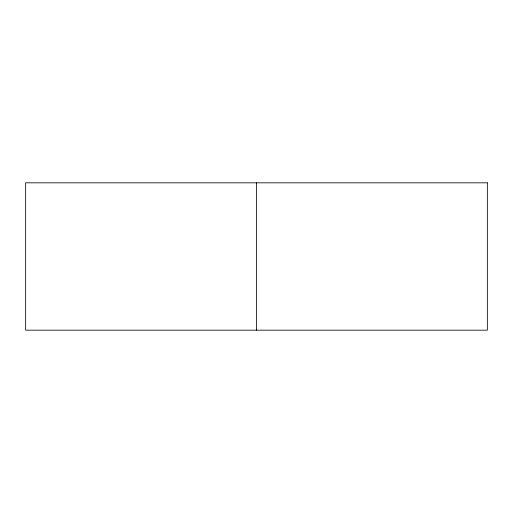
<?xml version="1.0" encoding="UTF-8"?>
<svg xmlns="http://www.w3.org/2000/svg" width="513" height="513" viewBox="0 0 513 513"><rect width="100%" height="100%" fill="white"/><g stroke="black" fill="none" stroke-linecap="round" stroke-linejoin="round"><path stroke-width="0.77" d="M256.5 182.827L256.5 330.173M487.35 182.827L25.65 182.827L25.65 330.173L487.35 330.173L487.35 182.827"/></g></svg>
